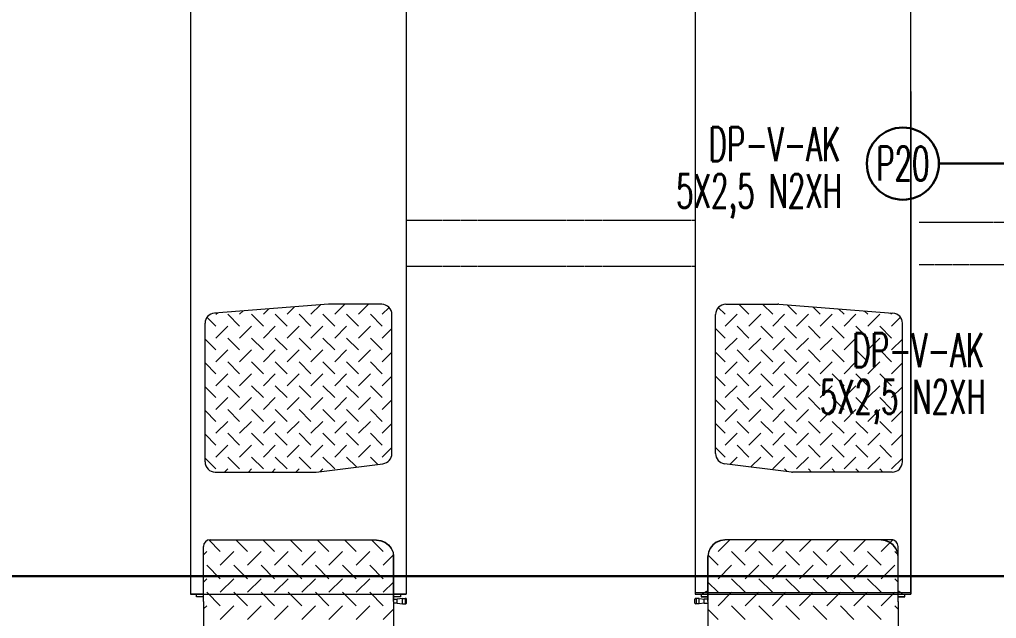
# Model space of a CAD drawing. Extents: x -1439 to 34962, y -872 to 8330.
# Drawn here: x 1584 to 1871.6, y 485.3 to 661.6 of the extents above; entities that cross this region are included whole.
import ezdxf
from ezdxf.enums import TextEntityAlignment as Align

# ---------------------------------------------------------------- set-up
doc = ezdxf.new("R2010")
doc.units = 0
doc.linetypes.add('HIDDEN', pattern=[0.375, 0.25, -0.125])
doc.layers.get('0').update_dxf_attribs({"color": 9, "lineweight": 9})
for name, color, linetype, lineweight in [('B_Ekipman_Zemin', 155, 'Continuous', 9), ('E-KABLO', 7, 'Continuous', 30), ('E-LINYE', 7, 'Continuous', 30)]:
    doc.layers.add(name, color=color, linetype=linetype, lineweight=lineweight)
doc.styles.add('E-YAZI', font='txttw.shx')

# ---------------------------------------------------------------- blocks, each defined once
blk = doc.blocks.new('4800makaslift')
for p, q in [((14215.7, 12239.6), (14215.7, 7239.6)), ((14850.7, 12239.6), (14850.7, 7239.6)), ((15700.7, 12239.6), (15700.7, 7239.6)), ((16335.7, 7239.6), (16335.7, 12239.6)), ((16335.7, 8718.9), (16335.7, 7239.6)), ((14303, 7364.7), (14269, 7398.8)), ((14271.9, 7399.2), (14763.2, 7399)), ((14273.2, 7399.2), (14763.2, 7398.2)), ((14308.2, 7399), (14308.2, 7399.2)), ((14308.2, 7399.2), (14758.2, 7399.2)), ((14383, 7364.7), (14348.5, 7399.2)), ((14463, 7364.7), (14428.5, 7399.2)), ((14543, 7364.7), (14508.5, 7399.2)), ((14623, 7364.7), (14588.5, 7399.2)), ((14703, 7364.7), (14668.5, 7399.2)), ((14783, 7364.7), (14748.5, 7399.2)), ((15768.3, 7364.7), (15802.8, 7399.2)), ((16278.2, 7399.2), (15788.2, 7398.2)), ((16283.2, 7399.2), (15788.2, 7399)), ((16243.2, 7399.2), (15793.2, 7399.2)), ((15848.3, 7364.7), (15882.8, 7399.2)), ((15928.3, 7364.7), (15962.8, 7399.2)), ((16008.3, 7364.7), (16042.8, 7399.2)), ((16088.3, 7364.7), (16122.8, 7399.2)), ((16168.3, 7364.7), (16202.8, 7399.2)), ((16243.2, 7399), (16243.2, 7399.2)), ((16261.1, 7397.4), (16248.2, 7399)), ((16248.3, 7364.7), (16282.4, 7398.8)), ((14253.2, 7217.7), (14253.2, 7379.2)), ((14253.2, 7354.9), (14263, 7364.7)), ((14303, 7324.7), (14343, 7364.7)), ((14383, 7324.7), (14423, 7364.7)), ((14463, 7324.7), (14503, 7364.7)), ((14543, 7324.7), (14583, 7364.7)), ((14623, 7324.7), (14663, 7364.7)), ((14703, 7324.7), (14743, 7364.7)), ((15848.3, 7324.7), (15808.3, 7364.7)), ((15928.3, 7324.7), (15888.3, 7364.7)), ((16008.3, 7324.7), (15968.3, 7364.7)), ((16088.3, 7324.7), (16048.3, 7364.7)), ((16168.3, 7324.7), (16128.3, 7364.7)), ((16248.3, 7324.7), (16208.3, 7364.7)), ((16298.2, 7354.9), (16288.3, 7364.7)), ((16298.2, 7220.8), (16298.2, 7379.2)), ((14253.2, 7220.9), (14253.2, 7348.9)), ((14783, 7324.7), (14813.2, 7354.9)), ((14811.5, 7361.7), (14813.2, 7348.9)), ((14813.2, 7217.7), (14813.2, 7349.8)), ((14813.2, 7348.9), (14813.2, 7220.9)), ((15739.9, 7361.7), (15738.2, 7348.9)), ((15768.3, 7324.7), (15738.2, 7354.9)), ((15738.2, 7217.7), (15738.2, 7349.8)), ((15738.2, 7348.9), (15738.2, 7220.9)), ((16298.2, 7220.9), (16298.2, 7348.9)), ((14303, 7284.7), (14263, 7324.7)), ((14383, 7284.7), (14343, 7324.7)), ((14463, 7284.7), (14423, 7324.7)), ((14543, 7284.7), (14503, 7324.7)), ((14623, 7284.7), (14583, 7324.7)), ((14703, 7284.7), (14663, 7324.7)), ((14783, 7284.7), (14743, 7324.7)), ((15768.3, 7284.7), (15808.3, 7324.7)), ((15848.3, 7284.7), (15888.3, 7324.7)), ((15928.3, 7284.7), (15968.3, 7324.7)), ((16008.3, 7284.7), (16048.3, 7324.7)), ((16088.3, 7284.7), (16128.3, 7324.7)), ((16168.3, 7284.7), (16208.3, 7324.7)), ((16248.3, 7284.7), (16288.3, 7324.7)), ((14253.2, 7274.9), (14263, 7284.7)), ((14303, 7244.7), (14343, 7284.7)), ((14383, 7244.7), (14423, 7284.7)), ((14463, 7244.7), (14503, 7284.7)), ((14543, 7244.7), (14583, 7284.7)), ((14623, 7244.7), (14663, 7284.7)), ((14703, 7244.7), (14743, 7284.7)), ((15848.3, 7244.7), (15808.3, 7284.7)), ((15928.3, 7244.7), (15888.3, 7284.7)), ((16008.3, 7244.7), (15968.3, 7284.7)), ((16088.3, 7244.7), (16048.3, 7284.7)), ((16168.3, 7244.7), (16128.3, 7284.7)), ((16248.3, 7244.7), (16208.3, 7284.7)), ((16298.2, 7274.9), (16288.3, 7284.7)), ((14783, 7244.7), (14813.2, 7274.9)), ((15722.9, 7240.8), (15737.4, 7249.1)), ((15768.3, 7244.7), (15738.2, 7274.9)), ((16311.6, 7240.1), (16298.3, 7247.7)), ((14215.7, 7239.6), (14850.7, 7239.6)), ((14253.2, 7239.6), (14215.7, 7239.6)), ((14233.2, 7231.6), (14233.2, 7239.6)), ((14253.2, 7231.6), (14233.2, 7231.6)), ((14303, 7204.7), (14263, 7244.7)), ((14383, 7204.7), (14343, 7244.7)), ((14463, 7204.7), (14423, 7244.7)), ((14543, 7204.7), (14503, 7244.7)), ((14623, 7204.7), (14583, 7244.7)), ((14703, 7204.7), (14663, 7244.7)), ((14783, 7204.7), (14743, 7244.7)), ((14850.7, 7239.6), (14813.2, 7239.6)), ((14833.2, 7231.6), (14813.2, 7231.6)), ((14813.2, 7224.7), (14824.1, 7224.7)), ((14839.1, 7226.6), (14824.1, 7224.7)), ((14824.1, 7212.6), (14824.1, 7224.7)), ((14833.2, 7239.6), (14833.2, 7231.6)), ((14839.1, 7210.6), (14839.1, 7226.6)), ((14839.1, 7226.6), (14849.1, 7226.6)), ((14847.1, 7224.6), (14847.1, 7212.6)), ((14851.1, 7212.6), (14851.1, 7224.6)), ((15700.3, 7212.6), (15700.3, 7224.6)), ((15700.7, 7239.6), (16335.7, 7239.6)), ((15700.7, 7239.6), (15738.2, 7239.6)), ((15701.1, 7243.8), (16336.1, 7243.8)), ((15712.3, 7226.6), (15702.3, 7226.6)), ((15704.3, 7224.6), (15704.3, 7212.6)), ((15712.3, 7226.6), (15727.3, 7224.7)), ((15712.3, 7210.6), (15712.3, 7226.6)), ((15718.2, 7239.6), (15718.2, 7231.6)), ((15718.2, 7231.6), (15738.2, 7231.6)), ((15720.7, 7232.2), (15738.2, 7232.2)), ((15738.2, 7224.7), (15727.3, 7224.7)), ((15727.3, 7212.6), (15727.3, 7224.7)), ((15768.3, 7204.7), (15808.3, 7244.7)), ((15848.3, 7204.7), (15888.3, 7244.7)), ((15928.3, 7204.7), (15968.3, 7244.7)), ((16008.3, 7204.7), (16048.3, 7244.7)), ((16088.3, 7204.7), (16128.3, 7244.7)), ((16168.3, 7204.7), (16208.3, 7244.7)), ((16248.3, 7204.7), (16288.3, 7244.7)), ((16298.2, 7239.6), (16335.7, 7239.6)), ((16298.2, 7232.2), (16315.7, 7232.2)), ((16298.2, 7231.6), (16318.2, 7231.6)), ((16318.2, 7231.6), (16318.2, 7239.6)), ((14253.2, 7217.7), (14253.2, 6972.2)), ((14263, 7204.7), (14254, 7195.6)), ((14343, 7204.7), (14303, 7164.7)), ((14423, 7204.7), (14383, 7164.7)), ((14503, 7204.7), (14463, 7164.7)), ((14583, 7204.7), (14543, 7164.7)), ((14663, 7204.7), (14623, 7164.7)), ((14743, 7204.7), (14703, 7164.7)), ((14812.4, 7194), (14783, 7164.7)), ((14813.2, 7217.7), (14813.2, 6972.2)), ((14824.1, 7212.7), (14813.2, 7212.7)), ((14824.1, 7212.6), (14839.1, 7210.6)), ((14839.1, 7210.6), (14849.1, 7210.6)), ((15712.3, 7210.6), (15702.3, 7210.6)), ((15727.3, 7212.6), (15712.3, 7210.6)), ((15727.3, 7212.7), (15738.2, 7212.7)), ((15738.2, 7217.7), (15738.2, 6972.2)), ((15739, 7194), (15768.3, 7164.7)), ((15808.3, 7204.7), (15848.3, 7164.7)), ((15888.3, 7204.7), (15928.3, 7164.7)), ((15968.3, 7204.7), (16008.3, 7164.7)), ((16048.3, 7204.7), (16088.3, 7164.7)), ((16128.3, 7204.7), (16168.3, 7164.7)), ((16208.3, 7204.7), (16248.3, 7164.7)), ((16288.3, 7204.7), (16297.4, 7195.6)), ((16298.2, 7217.7), (16298.2, 6972.2))]:
    blk.add_line(p, q)
at = {"linetype": 'HIDDEN'}
for p, q in [((15700.7, 8338.6), (14850.7, 8338.6)), ((16360.7, 8333.6), (17097, 8333.6)), ((15700.7, 8203.6), (14850.7, 8203.6)), ((17097, 8208.6), (16360.7, 8208.6))]:
    blk.add_line(p, q, dxfattribs=at)
for points in [[(14763.2, 7399), (14776.1, 7397.4), (14788.2, 7392.4), (14798.5, 7384.6), (14806.5, 7374.4), (14811.5, 7362.5), (14813.2, 7349.8)], [(14763.2, 7398.2), (14776.1, 7396.5), (14788.2, 7391.6), (14798.5, 7383.7), (14806.5, 7373.5), (14811.5, 7361.7)], [(15788.2, 7399), (15775.2, 7397.4), (15763.2, 7392.4), (15752.8, 7384.6), (15744.9, 7374.4), (15739.9, 7362.5), (15738.2, 7349.8)], [(15788.2, 7398.2), (15775.2, 7396.5), (15763.2, 7391.6), (15752.8, 7383.7), (15744.9, 7373.5), (15739.9, 7361.7)], [(16298.2, 7348.9), (16296.5, 7361.7), (16291.5, 7373.5), (16283.5, 7383.7), (16273.2, 7391.6), (16261.1, 7396.5), (16248.2, 7398.2)], [(16298.2, 7349.8), (16296.5, 7362.5), (16291.5, 7374.4), (16283.5, 7384.6), (16273.2, 7392.4), (16261.1, 7397.4)]]:
    blk.add_lwpolyline(points)
for centre, radius, start, end in [((14273.2, 7379.2), 20, 90, 180), ((16278.2, 7379.2), 20, 0, 90), ((14849.1, 7224.6), 2, 360, 180), ((15702.3, 7224.6), 2, 0, 180), ((16278.2, 7220.8), 20, 351.1197, 0), ((14849.1, 7212.6), 2, 180, 360), ((15702.3, 7212.6), 2, 180, 0)]:
    blk.add_arc(centre, radius, start, end)
blk = doc.blocks.new('ontakimbosluk')
for p, q in [((53588.3, 3798.3), (53252.1, 3772.5)), ((53563.9, 3796.5), (53536.2, 3768.8)), ((53744.4, 3798.4), (53590.6, 3798.4)), ((53635.9, 3798.4), (53606.2, 3768.8)), ((53705.9, 3798.4), (53676.2, 3768.8)), ((54757.2, 3798.4), (54911, 3798.4)), ((54795.7, 3798.4), (54825.4, 3768.8)), ((54865.7, 3798.4), (54895.4, 3768.8)), ((54913.3, 3798.3), (55249.5, 3772.5)), ((54937.7, 3796.5), (54965.4, 3768.8)), ((53256.2, 3768.8), (53260.7, 3773.2)), ((53291.2, 3768.8), (53326.2, 3733.8)), ((53326.2, 3768.8), (53336.5, 3779)), ((53361.2, 3768.8), (53396.2, 3733.8)), ((53396.2, 3768.8), (53412.3, 3784.8)), ((53431.2, 3768.8), (53466.2, 3733.8)), ((53466.2, 3768.8), (53488.1, 3790.6)), ((53501.2, 3768.8), (53536.2, 3733.8)), ((53571.2, 3768.8), (53606.2, 3733.8)), ((53641.2, 3768.8), (53676.2, 3733.8)), ((53711.2, 3768.8), (53746.2, 3733.8)), ((53746.2, 3768.8), (53766.4, 3788.9)), ((53774.4, 3358.9), (53774.4, 3768.4)), ((54727.2, 3358.9), (54727.2, 3768.4)), ((54755.4, 3768.8), (54735.3, 3788.9)), ((54790.4, 3768.8), (54755.4, 3733.8)), ((54860.4, 3768.8), (54825.4, 3733.8)), ((54930.4, 3768.8), (54895.4, 3733.8)), ((55000.4, 3768.8), (54965.4, 3733.8)), ((55035.4, 3768.8), (55013.5, 3790.6)), ((55070.4, 3768.8), (55035.4, 3733.8)), ((55105.4, 3768.8), (55089.3, 3784.8)), ((55140.4, 3768.8), (55105.4, 3733.8)), ((55175.4, 3768.8), (55165.1, 3779)), ((55210.4, 3768.8), (55175.4, 3733.8)), ((55245.4, 3768.8), (55240.9, 3773.2)), ((53224.4, 3334.4), (53224.4, 3742.6)), ((53230, 3760), (53256.2, 3733.8)), ((55271.6, 3760), (55245.4, 3733.8)), ((55277.2, 3334.4), (55277.2, 3742.6)), ((53256.2, 3698.8), (53291.2, 3733.8)), ((53326.2, 3698.8), (53361.2, 3733.8)), ((53396.2, 3698.8), (53431.2, 3733.8)), ((53466.2, 3698.8), (53501.2, 3733.8)), ((53536.2, 3698.8), (53571.2, 3733.8)), ((53606.2, 3698.8), (53641.2, 3733.8)), ((53676.2, 3698.8), (53711.2, 3733.8)), ((53746.2, 3698.8), (53774.4, 3727)), ((54755.4, 3698.8), (54727.2, 3727)), ((54825.4, 3698.8), (54790.4, 3733.8)), ((54895.4, 3698.8), (54860.4, 3733.8)), ((54965.4, 3698.8), (54930.4, 3733.8)), ((55035.4, 3698.8), (55000.4, 3733.8)), ((55105.4, 3698.8), (55070.4, 3733.8)), ((55175.4, 3698.8), (55140.4, 3733.8)), ((55245.4, 3698.8), (55210.4, 3733.8)), ((53224.4, 3695.6), (53256.2, 3663.8)), ((53291.2, 3698.8), (53326.2, 3663.8)), ((53361.2, 3698.8), (53396.2, 3663.8)), ((53431.2, 3698.8), (53466.2, 3663.8)), ((53501.2, 3698.8), (53536.2, 3663.8)), ((53571.2, 3698.8), (53606.2, 3663.8)), ((53641.2, 3698.8), (53676.2, 3663.8)), ((53711.2, 3698.8), (53746.2, 3663.8)), ((54790.4, 3698.8), (54755.4, 3663.8)), ((54860.4, 3698.8), (54825.4, 3663.8)), ((54930.4, 3698.8), (54895.4, 3663.8)), ((55000.4, 3698.8), (54965.4, 3663.8)), ((55070.4, 3698.8), (55035.4, 3663.8)), ((55140.4, 3698.8), (55105.4, 3663.8)), ((55210.4, 3698.8), (55175.4, 3663.8)), ((55277.2, 3695.6), (55245.4, 3663.8)), ((53256.2, 3628.8), (53291.2, 3663.8)), ((53326.2, 3628.8), (53361.2, 3663.8)), ((53396.2, 3628.8), (53431.2, 3663.8)), ((53466.2, 3628.8), (53501.2, 3663.8)), ((53536.2, 3628.8), (53571.2, 3663.8)), ((53606.2, 3628.8), (53641.2, 3663.8)), ((53676.2, 3628.8), (53711.2, 3663.8)), ((53746.2, 3628.8), (53774.4, 3657)), ((54755.4, 3628.8), (54727.2, 3657)), ((54825.4, 3628.8), (54790.4, 3663.8)), ((54895.4, 3628.8), (54860.4, 3663.8)), ((54965.4, 3628.8), (54930.4, 3663.8)), ((55035.4, 3628.8), (55000.4, 3663.8)), ((55105.4, 3628.8), (55070.4, 3663.8)), ((55175.4, 3628.8), (55140.4, 3663.8)), ((55245.4, 3628.8), (55210.4, 3663.8)), ((53224.4, 3625.6), (53256.2, 3593.8)), ((53291.2, 3628.8), (53326.2, 3593.8)), ((53361.2, 3628.8), (53396.2, 3593.8)), ((53431.2, 3628.8), (53466.2, 3593.8)), ((53501.2, 3628.8), (53536.2, 3593.8)), ((53571.2, 3628.8), (53606.2, 3593.8)), ((53641.2, 3628.8), (53676.2, 3593.8)), ((53711.2, 3628.8), (53746.2, 3593.8)), ((54790.4, 3628.8), (54755.4, 3593.8)), ((54860.4, 3628.8), (54825.4, 3593.8)), ((54930.4, 3628.8), (54895.4, 3593.8)), ((55000.4, 3628.8), (54965.4, 3593.8)), ((55070.4, 3628.8), (55035.4, 3593.8)), ((55140.4, 3628.8), (55105.4, 3593.8)), ((55210.4, 3628.8), (55175.4, 3593.8)), ((55277.2, 3625.6), (55245.4, 3593.8)), ((53256.2, 3558.8), (53291.2, 3593.8)), ((53326.2, 3558.8), (53361.2, 3593.8)), ((53396.2, 3558.8), (53431.2, 3593.8)), ((53466.2, 3558.8), (53501.2, 3593.8)), ((53536.2, 3558.8), (53571.2, 3593.8)), ((53606.2, 3558.8), (53641.2, 3593.8)), ((53676.2, 3558.8), (53711.2, 3593.8)), ((53774.4, 3587), (53746.2, 3558.8)), ((54727.2, 3587), (54755.4, 3558.8)), ((54825.4, 3558.8), (54790.4, 3593.8)), ((54895.4, 3558.8), (54860.4, 3593.8)), ((54965.4, 3558.8), (54930.4, 3593.8)), ((55035.4, 3558.8), (55000.4, 3593.8)), ((55105.4, 3558.8), (55070.4, 3593.8)), ((55175.4, 3558.8), (55140.4, 3593.8)), ((55245.4, 3558.8), (55210.4, 3593.8)), ((53224.4, 3555.6), (53256.2, 3523.8)), ((53291.2, 3558.8), (53326.2, 3523.8)), ((53361.2, 3558.8), (53396.2, 3523.8)), ((53431.2, 3558.8), (53466.2, 3523.8)), ((53501.2, 3558.8), (53536.2, 3523.8)), ((53571.2, 3558.8), (53606.2, 3523.8)), ((53641.2, 3558.8), (53676.2, 3523.8)), ((53711.2, 3558.8), (53746.2, 3523.8)), ((54790.4, 3558.8), (54755.4, 3523.8)), ((54860.4, 3558.8), (54825.4, 3523.8)), ((54930.4, 3558.8), (54895.4, 3523.8)), ((55000.4, 3558.8), (54965.4, 3523.8)), ((55070.4, 3558.8), (55035.4, 3523.8)), ((55140.4, 3558.8), (55105.4, 3523.8)), ((55210.4, 3558.8), (55175.4, 3523.8)), ((55277.2, 3555.6), (55245.4, 3523.8)), ((53256.2, 3488.8), (53291.2, 3523.8)), ((53326.2, 3488.8), (53361.2, 3523.8)), ((53396.2, 3488.8), (53431.2, 3523.8)), ((53466.2, 3488.8), (53501.2, 3523.8)), ((53536.2, 3488.8), (53571.2, 3523.8)), ((53606.2, 3488.8), (53641.2, 3523.8)), ((53676.2, 3488.8), (53711.2, 3523.8)), ((53746.2, 3488.8), (53774.4, 3517)), ((54755.4, 3488.8), (54727.2, 3517)), ((54825.4, 3488.8), (54790.4, 3523.8)), ((54895.4, 3488.8), (54860.4, 3523.8)), ((54965.4, 3488.8), (54930.4, 3523.8)), ((55035.4, 3488.8), (55000.4, 3523.8)), ((55105.4, 3488.8), (55070.4, 3523.8)), ((55175.4, 3488.8), (55140.4, 3523.8)), ((55245.4, 3488.8), (55210.4, 3523.8)), ((53224.4, 3485.6), (53256.2, 3453.8)), ((53291.2, 3488.8), (53326.2, 3453.8)), ((53361.2, 3488.8), (53396.2, 3453.8)), ((53431.2, 3488.8), (53466.2, 3453.8)), ((53501.2, 3488.8), (53536.2, 3453.8)), ((53571.2, 3488.8), (53606.2, 3453.8)), ((53676.2, 3453.8), (53641.2, 3488.8)), ((53711.2, 3488.8), (53746.2, 3453.8)), ((54790.4, 3488.8), (54755.4, 3453.8)), ((54825.4, 3453.8), (54860.4, 3488.8)), ((54930.4, 3488.8), (54895.4, 3453.8)), ((55000.4, 3488.8), (54965.4, 3453.8)), ((55070.4, 3488.8), (55035.4, 3453.8)), ((55140.4, 3488.8), (55105.4, 3453.8)), ((55210.4, 3488.8), (55175.4, 3453.8)), ((55277.2, 3485.6), (55245.4, 3453.8)), ((53256.2, 3418.8), (53291.2, 3453.8)), ((53326.2, 3418.8), (53361.2, 3453.8)), ((53396.2, 3418.8), (53431.2, 3453.8)), ((53466.2, 3418.8), (53501.2, 3453.8)), ((53536.2, 3418.8), (53571.2, 3453.8)), ((53606.2, 3418.8), (53641.2, 3453.8)), ((53676.2, 3418.8), (53711.2, 3453.8)), ((54825.4, 3418.8), (54790.4, 3453.8)), ((54895.4, 3418.8), (54860.4, 3453.8)), ((54965.4, 3418.8), (54930.4, 3453.8)), ((55035.4, 3418.8), (55000.4, 3453.8)), ((55105.4, 3418.8), (55070.4, 3453.8)), ((55175.4, 3418.8), (55140.4, 3453.8)), ((55245.4, 3418.8), (55210.4, 3453.8)), ((53746.2, 3418.8), (53774.4, 3447)), ((54755.4, 3418.8), (54727.2, 3447)), ((53224.4, 3415.6), (53256.2, 3383.8)), ((53291.2, 3418.8), (53326.2, 3383.8)), ((53361.2, 3418.8), (53396.2, 3383.8)), ((53431.2, 3418.8), (53466.2, 3383.8)), ((53501.2, 3418.8), (53536.2, 3383.8)), ((53571.2, 3418.8), (53606.2, 3383.8)), ((53641.2, 3418.8), (53676.2, 3383.8)), ((53711.2, 3418.8), (53746.2, 3383.8)), ((54790.4, 3418.8), (54755.4, 3383.8)), ((54860.4, 3418.8), (54825.4, 3383.8)), ((54930.4, 3418.8), (54895.4, 3383.8)), ((55000.4, 3418.8), (54965.4, 3383.8)), ((55070.4, 3418.8), (55035.4, 3383.8)), ((55140.4, 3418.8), (55105.4, 3383.8)), ((55210.4, 3418.8), (55175.4, 3383.8)), ((55277.2, 3415.6), (55245.4, 3383.8)), ((53256.2, 3348.8), (53291.2, 3383.8)), ((53326.2, 3348.8), (53361.2, 3383.8)), ((53396.2, 3348.8), (53431.2, 3383.8)), ((53466.2, 3348.8), (53501.2, 3383.8)), ((53536.2, 3348.8), (53571.2, 3383.8)), ((53606.2, 3348.8), (53641.2, 3383.8)), ((53676.2, 3348.8), (53711.2, 3383.8)), ((53746.2, 3348.8), (53774.4, 3377)), ((54755.4, 3348.8), (54727.2, 3377)), ((54825.4, 3348.8), (54790.4, 3383.8)), ((54895.4, 3348.8), (54860.4, 3383.8)), ((54965.4, 3348.8), (54930.4, 3383.8)), ((55035.4, 3348.8), (55000.4, 3383.8)), ((55105.4, 3348.8), (55070.4, 3383.8)), ((55175.4, 3348.8), (55140.4, 3383.8)), ((55245.4, 3348.8), (55210.4, 3383.8)), ((53224.4, 3345.6), (53256.2, 3313.8)), ((53291.2, 3348.8), (53326.2, 3313.8)), ((53361.2, 3348.8), (53396.2, 3313.8)), ((53431.2, 3348.8), (53466.2, 3313.8)), ((53501.2, 3348.8), (53536.2, 3313.8)), ((53571.2, 3348.8), (53606.2, 3313.8)), ((53641.2, 3348.8), (53670.5, 3319.5)), ((53711.2, 3348.8), (53732.8, 3327.2)), ((54790.4, 3348.8), (54768.8, 3327.2)), ((54860.4, 3348.8), (54831.1, 3319.5)), ((54930.4, 3348.8), (54895.4, 3313.8)), ((55000.4, 3348.8), (54965.4, 3313.8)), ((55070.4, 3348.8), (55035.4, 3313.8)), ((55140.4, 3348.8), (55105.4, 3313.8)), ((55210.4, 3348.8), (55175.4, 3313.8)), ((55277.2, 3345.6), (55245.4, 3313.8)), ((53281.9, 3304.4), (53291.2, 3313.8)), ((53351.9, 3304.4), (53361.2, 3313.8)), ((53421.9, 3304.4), (53431.2, 3313.8)), ((53491.9, 3304.4), (53501.2, 3313.8)), ((53551.3, 3304.6), (53748.1, 3329.1)), ((53563.7, 3306.2), (53571.2, 3313.8)), ((54950.3, 3304.6), (54753.5, 3329.1)), ((54937.9, 3306.2), (54930.4, 3313.8)), ((55009.7, 3304.4), (55000.4, 3313.8)), ((55079.7, 3304.4), (55070.4, 3313.8)), ((55149.7, 3304.4), (55140.4, 3313.8)), ((55219.7, 3304.4), (55210.4, 3313.8)), ((53254.4, 3304.4), (53547.6, 3304.4)), ((55247.2, 3304.4), (54954, 3304.4))]:
    blk.add_line(p, q)
for centre, start, end in [((53590.6, 3768.4), 90, 94.3873), ((53744.4, 3768.4), 0, 90), ((54757.2, 3768.4), 90, 180), ((54911, 3768.4), 85.6127, 90), ((53254.4, 3742.6), 94.3854, 180), ((55247.2, 3742.6), 360, 85.6146), ((53744.4, 3358.9), 277.0943, 0), ((54757.2, 3358.9), 180, 262.9057), ((53254.4, 3334.4), 180, 270), ((55247.2, 3334.4), 270, 360), ((53547.6, 3334.4), 270, 277.0924), ((54954, 3334.4), 262.9076, 270)]:
    blk.add_arc(centre, 30, start, end)

msp = doc.modelspace()

# ---------------------------------------------------------------- linework, layer by layer
at = {"layer": 'E-KABLO', "color": 4, "ltscale": 40}
msp.add_line((2688.46, 497.75), (464.56, 497.75), dxfattribs=at)
at = {"layer": 'E-LINYE', "color": 7, "linetype": 'Continuous'}
msp.add_line((1903.51, 619.17), (1854.81, 619.17), dxfattribs=at)
msp.add_circle((1844.07, 619.17), 10.61, dxfattribs=at)

# ---------------------------------------------------------------- block references
at = {"layer": 'B_Ekipman_Zemin', "xscale": 0.1, "yscale": 0.1, "zscale": 0.1}
for name, p in [('4800makaslift', (212.83, -231.46)), ('ontakimbosluk', (-3683.79, 197.94))]:
    msp.add_blockref(name, p, dxfattribs=at)

# ---------------------------------------------------------------- texts
at = {"layer": 'E-LINYE', "color": 7, "linetype": 'Continuous', "style": 'E-YAZI', "width": 0.6}
for s, p in [('DP-V-AK', (1786.87, 619.91)), ('5X2,5 N2XH', (1777.3, 606.12)), ('DP-V-AK', (1829.19, 559.29)), ('5X2,5 N2XH', (1819.63, 545.5))]:
    msp.add_text(s, height=10, dxfattribs=at).set_placement(p)
msp.add_text('P20', height=10, dxfattribs=at).set_placement((1844.07, 619.17), align=Align.MIDDLE_CENTER)

doc.saveas('drawing.dxf')
